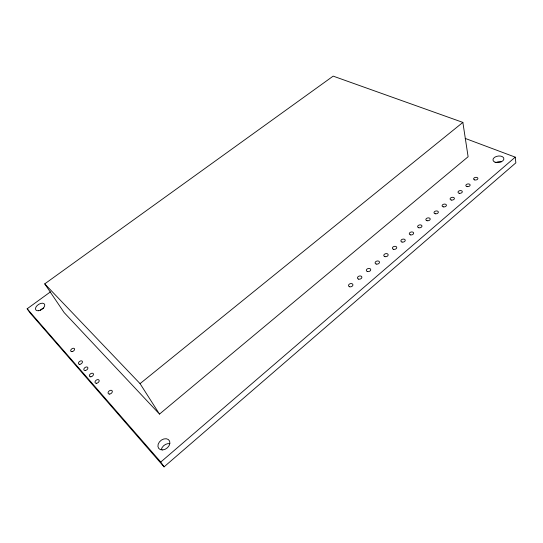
<?xml version="1.0" encoding="UTF-8"?>
<svg xmlns="http://www.w3.org/2000/svg" width="543" height="543" viewBox="0 0 543 543"><rect width="100%" height="100%" fill="white"/><g stroke="black" fill="none" stroke-linecap="round" stroke-linejoin="round"><path stroke-width="0.81" d="M50.465 291.856L27.15 308.791L30.408 313.331L164.054 466.871L515.85 162.852L515.253 157.151L465.195 138.417M164.054 466.871L160.762 462.045L515.253 157.151M159.493 414.099L468.114 156.744L462.867 122.406L333.164 76.129L44.743 283.86L64.128 312.564L159.493 414.099L140.06 383.636L44.743 283.86M140.06 383.636L462.867 122.406M27.15 308.791L160.762 462.045M40.304 310.168A5.186 2.993 -33.4 0 1 43.657 308.085M161.271 449.604A6.57 4.907 -38.8 0 1 169.776 443.672M495.874 162.601A5.471 3.272 -8 0 1 501.25 161.733M376.218 264.061A2.24 1.548 -14.2 0 0 379.503 262.262A2.24 1.548 -14.2 0 0 376.184 261.346A2.24 1.548 -14.2 0 0 376.218 264.061M162.71 449.943A6.618 4.907 -38.5 0 0 169.606 441.113A6.618 4.907 -38.5 0 0 159.404 441.954A6.618 4.907 -38.5 0 0 162.71 449.943M90.837 376.815A2.308 1.5 -35.7 0 0 93.416 373.923A2.308 1.5 -35.7 0 0 89.982 374.297A2.308 1.5 -35.7 0 0 90.837 376.815M96.525 383.277A2.328 1.534 -35.9 0 0 99.118 380.338A2.328 1.534 -35.9 0 0 95.629 380.704A2.328 1.534 -35.9 0 0 96.525 383.277M367.428 271.554A2.247 1.561 -14.9 0 0 370.74 269.735A2.247 1.561 -14.9 0 0 367.428 268.799A2.247 1.561 -14.9 0 0 367.428 271.554M79.848 364.319A2.253 1.432 -35.2 0 0 82.4 361.523A2.253 1.432 -35.2 0 0 79.047 361.903A2.253 1.432 -35.2 0 0 79.848 364.319M85.285 370.496A2.281 1.466 -35.4 0 0 87.844 367.659A2.281 1.466 -35.4 0 0 84.45 368.032A2.281 1.466 -35.4 0 0 85.285 370.496M72.036 351.613A2.206 1.371 -34.7 0 0 74.547 348.911A2.206 1.371 -34.7 0 0 71.282 349.298A2.206 1.371 -34.7 0 0 72.036 351.613M38.594 310.725A5.213 2.986 -33.2 0 0 44.689 304.582A5.213 2.986 -33.2 0 0 37.067 305.634A5.213 2.986 -33.2 0 0 38.594 310.725M358.55 279.122A2.253 1.581 -15.6 0 0 361.882 277.29A2.253 1.581 -15.6 0 0 358.577 276.326A2.253 1.581 -15.6 0 0 358.55 279.122M349.577 286.772A2.26 1.602 -16.4 0 0 352.93 284.926A2.26 1.602 -16.4 0 0 349.638 283.935A2.26 1.602 -16.4 0 0 349.577 286.772M474.378 179.842A2.165 1.33 -8.9 0 0 477.867 178.688A2.165 1.33 -8.9 0 0 474.989 177.493A2.165 1.33 -8.9 0 0 474.378 179.842M467.089 186.602A2.172 1.344 -9.2 0 0 470.136 184.946A2.172 1.344 -9.2 0 0 466.749 184.294A2.172 1.344 -9.2 0 0 467.089 186.602M459.242 193.288A2.179 1.364 -9.5 0 0 462.31 191.618A2.179 1.364 -9.5 0 0 458.923 190.953A2.179 1.364 -9.5 0 0 459.242 193.288M451.314 200.048A2.179 1.378 -9.8 0 0 454.403 198.365A2.179 1.378 -9.8 0 0 451.029 197.672A2.179 1.378 -9.8 0 0 451.314 200.048M443.312 206.869A2.186 1.398 -10.2 0 0 446.421 205.179A2.186 1.398 -10.2 0 0 443.047 204.46A2.186 1.398 -10.2 0 0 443.312 206.869M435.221 213.766A2.192 1.412 -10.6 0 0 438.35 212.055A2.192 1.412 -10.6 0 0 434.984 211.322A2.192 1.412 -10.6 0 0 435.221 213.766M427.049 220.729A2.199 1.432 -11 0 0 430.205 219.012A2.199 1.432 -11 0 0 426.839 218.245A2.199 1.432 -11 0 0 427.049 220.729M418.796 227.768A2.206 1.453 -11.4 0 0 421.972 226.031A2.206 1.453 -11.4 0 0 418.612 225.25A2.206 1.453 -11.4 0 0 418.796 227.768M410.46 234.875A2.206 1.473 -11.9 0 0 413.651 233.13A2.206 1.473 -11.9 0 0 410.304 232.316A2.206 1.473 -11.9 0 0 410.46 234.875M495.053 162.201A5.505 3.265 -8.2 0 0 503.836 159.262A5.505 3.265 -8.2 0 0 496.39 156.438A5.505 3.265 -8.2 0 0 495.053 162.201M109.645 394.069A2.376 1.602 -36.2 0 0 112.258 391.048A2.376 1.602 -36.2 0 0 108.681 391.401A2.376 1.602 -36.2 0 0 109.645 394.069M402.03 242.056A2.213 1.486 -12.4 0 0 405.248 240.298A2.213 1.486 -12.4 0 0 401.908 239.463A2.213 1.486 -12.4 0 0 402.03 242.056M384.912 256.649A2.226 1.527 -13.6 0 0 388.17 254.864A2.226 1.527 -13.6 0 0 384.844 253.975A2.226 1.527 -13.6 0 0 384.912 256.649M393.519 249.318A2.22 1.507 -13 0 0 396.757 247.54A2.22 1.507 -13 0 0 393.424 246.685A2.22 1.507 -13 0 0 393.519 249.318"/></g></svg>
